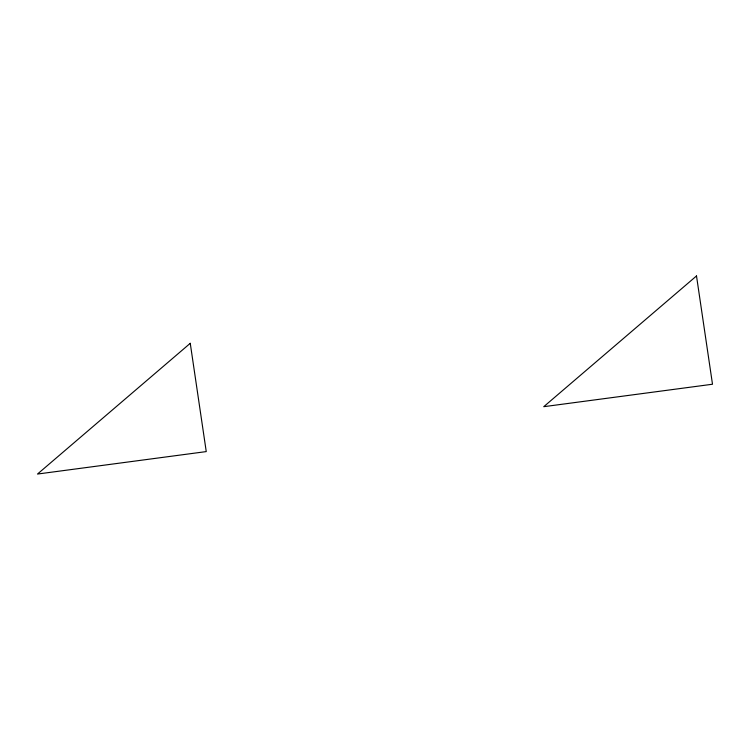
<?xml version="1.0" encoding="UTF-8"?>
<svg xmlns="http://www.w3.org/2000/svg" width="750" height="750" viewBox="0 0 750 750"><rect width="100%" height="100%" fill="white"/><g stroke="black" fill="none" stroke-linecap="round" stroke-linejoin="round"><path stroke-width="1.12" d="M190.256 343.312L37.5 474.047L206.25 451.594L190.256 343.312M696.506 275.953L543.75 406.688L712.5 384.234L696.506 275.953"/></g></svg>
